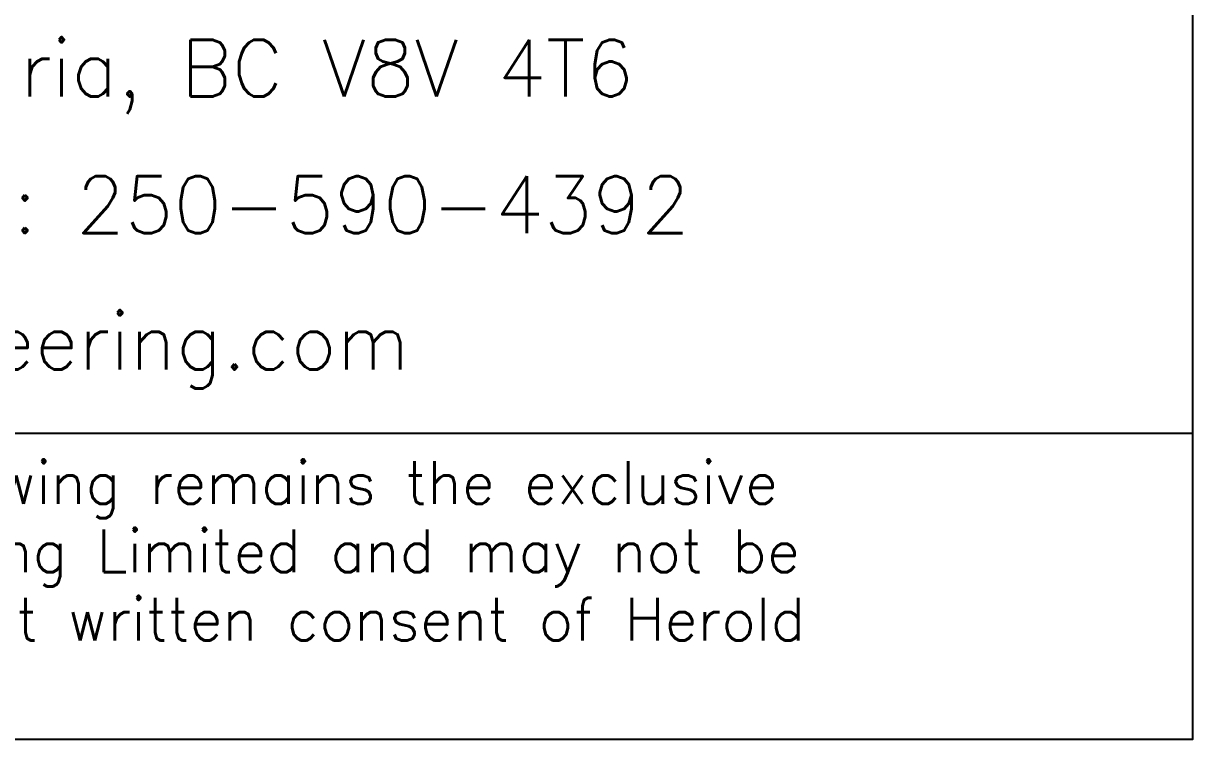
# Model space of a CAD drawing. Extents: x 0 to 3, y 0 to 1.88.
# Drawn here: x 1.393 to 3, y 0 to 0.984 of the extents above; entities that cross this region are included whole.
import ezdxf

# ---------------------------------------------------------------- set-up
doc = ezdxf.new("R2010")
doc.units = 0
doc.header["$LTSCALE"] = 10
doc.header["$MEASUREMENT"] = 0
doc.layers.add('BDR-18', color=1, linetype='Continuous')
doc.layers.add('BDR-25', color=4, linetype='Continuous')
doc.styles.add('HEL-Logo2', font='romans.shx')

msp = doc.modelspace()

# ---------------------------------------------------------------- linework, layer by layer
at = {"layer": 'BDR-18', "ltscale": 8}
msp.add_line((0, 0.421), (3, 0.421), dxfattribs=at)
at = {"layer": 'Defpoints'}
msp.add_lwpolyline([(0, 0), (0, 1.875), (3, 1.875), (3, 0)], close=True, dxfattribs=at)

# ---------------------------------------------------------------- texts
at = {"layer": 'BDR-25', "style": 'HEL-Logo2'}
for s, insert, char_height, width, attachment_point, line_spacing_factor in [('600-1112 Fort St, Victoria, BC V8V 4T6 \\PTel: 250-590-4875 Fax: 250-590-4392\\PEmail: mail@heroldengineering.com', (0.0722, 0.7218), 0.078125, 2.813008, 4, 1.44), ('Copyright reserved. This drawing remains the exclusive  property of Herold Engineering Limited and may not be  reused or reproduced without written consent of Herold  Engineering Limited.', (0.2326, 0.3823), 0.0585938, 2.661134, 1, 0.96)]:
    msp.add_mtext(s, dxfattribs=dict(at, insert=insert, char_height=char_height, width=width, attachment_point=attachment_point, line_spacing_factor=line_spacing_factor))

doc.saveas('drawing.dxf')
